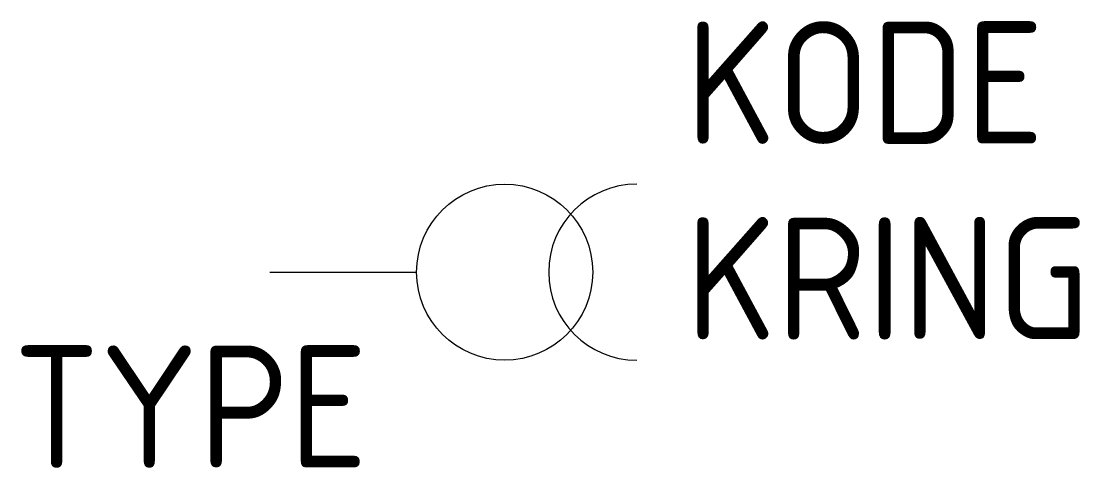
# Model space of a CAD drawing. Extents: x -5.1 to 16.6, y -4 to 5.1.
import ezdxf
from ezdxf.enums import TextEntityAlignment as Align

# ---------------------------------------------------------------- set-up
doc = ezdxf.new("R2010")
doc.units = 0
doc.layers.get('0').update_dxf_attribs({"linetype": 'CONTINUOUS'})
doc.styles.get("Standard").update_dxf_attribs({"font": 'iso8.shx'})

msp = doc.modelspace()

# ---------------------------------------------------------------- linework, layer by layer
msp.add_line((0, 0), (3, 0))
msp.add_circle((4.8, 0), 1.8)
msp.add_arc((7.5, 0), 1.8, 90, 270)

# ---------------------------------------------------------------- texts
for tag, p in [('KODE', (8.5, 2.622)), ('KRING', (8.5, -1.378))]:
    msp.add_attdef(tag, p, 'XXX', height=2.5)
msp.add_attdef('TYPE', text='XXX', height=2.5).set_placement((2, -4), align=Align.RIGHT)

doc.saveas('drawing.dxf')
